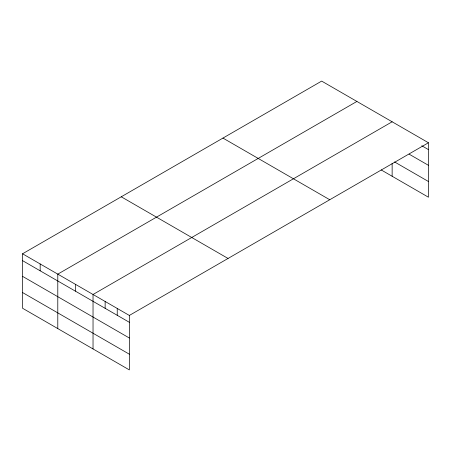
<?xml version="1.0" encoding="UTF-8"?>
<svg xmlns="http://www.w3.org/2000/svg" width="451" height="451" viewBox="0 0 451 451"><rect width="100%" height="100%" fill="white"/><g stroke="black" fill="none" stroke-linecap="round" stroke-linejoin="round"><path stroke-width="0.68" d="M428.45 142.753L321.659 81.095L22.55 253.783L22.55 308.247L129.341 369.905L129.341 315.441L428.45 142.753L428.45 197.217L381.202 169.937M356.899 101.447L57.79 274.135L57.79 328.593M392.139 121.793L93.036 294.48L93.036 348.939M421.792 145.763L428.45 149.608M409.085 154.141L428.45 165.32M394.563 161.937L428.45 181.505M222.952 138.085L329.743 199.742M121.257 196.799L228.048 258.457M22.55 253.783L129.341 315.441M22.55 260.639L129.341 322.296M22.55 276.35L129.341 338.008M22.55 292.536L129.341 354.193M392.139 163.273L392.139 176.251M117.237 308.456L117.237 315.311M105.139 301.465L105.139 308.321M75.413 284.305L75.413 291.16M40.173 263.959L40.173 270.814"/></g></svg>
